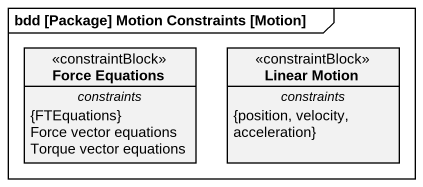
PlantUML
@startuml
mainframe bdd [Package] Motion Constraints [Motion]
hide circle
hide empty members
class "Force Equations" as Force_Equations <<constraintBlock>> {
  -- constraints --
  {FTEquations}
  Force vector equations
  Torque vector equations
}
class "Linear Motion" as Linear_Motion <<constraintBlock>> {
  -- constraints --
  {position, velocity, acceleration}
}
@enduml
